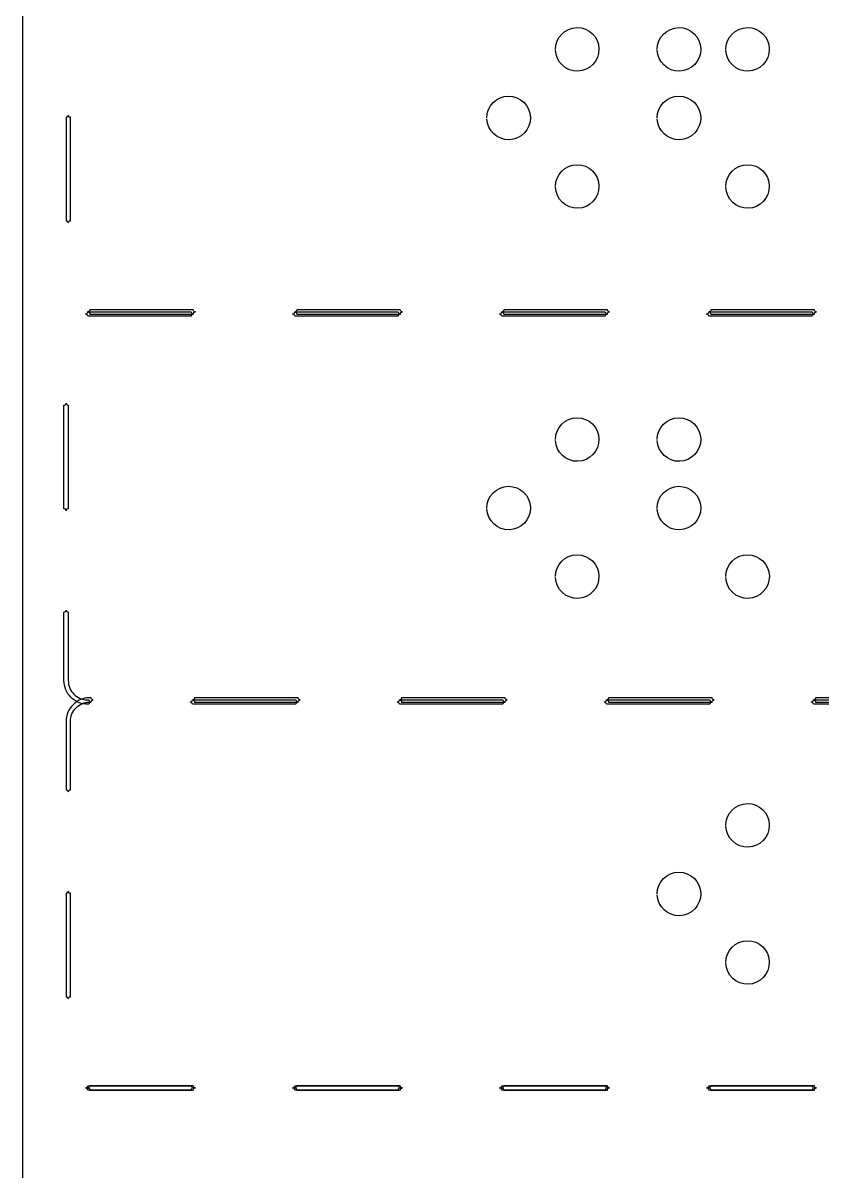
# Model space of a CAD drawing. Extents: x 0 to 120, y 0 to 230.
# Drawn here: x 0.1 to 37.2, y 116.4 to 169.7 of the extents above; entities that cross this region are included whole.
import ezdxf

# ---------------------------------------------------------------- set-up
doc = ezdxf.new("R2010")
doc.units = 0
doc.layers.add('Camada_1', color=7, linetype='CONTINUOUS')

msp = doc.modelspace()

# ---------------------------------------------------------------- linework, layer by layer
at = {"layer": 'Camada_1', "color": 7}
for points in [[(0.1, 1.09983), (0.1, 229.09983)], [(2.099609, 165.326594), (2.099609, 160.527766)], [(2.300781, 160.527766), (2.300781, 165.326594)], [(3.101574, 156.299576), (7.900402, 156.299576)], [(7.900402, 156.098416), (3.101574, 156.098416)], [(7.999999, 156.398846), (3.201171, 156.398846)], [(3.201171, 156.197686), (7.999999, 156.197686)], [(12.701184, 156.299576), (17.500012, 156.299576)], [(17.500012, 156.098416), (12.701184, 156.098416)], [(17.599609, 156.398846), (12.800781, 156.398846)], [(12.800781, 156.197686), (17.599609, 156.197686)], [(22.300793, 156.299576), (27.101574, 156.299576)], [(27.101574, 156.098416), (22.300793, 156.098416)], [(27.201171, 156.398846), (22.40039, 156.398846)], [(22.40039, 156.197686), (27.201171, 156.197686)], [(31.900402, 156.299576), (36.701184, 156.299576)], [(36.701184, 156.098416), (31.900402, 156.098416)], [(36.800781, 156.398846), (31.999999, 156.398846)], [(31.999999, 156.197686), (36.800781, 156.197686)], [(2.000012, 147.170666), (2.000012, 151.969496)], [(2.201184, 151.969496), (2.201184, 147.170666)], [(2.000013, 139.200186), (2.000013, 142.370106)], [(2.101575, 142.469706), (2.101574, 142.469496)], [(2.201184, 142.369896), (2.201184, 139.199976)], [(2.878908, 138.121996), (2.875008, 138.121996), (2.773445, 138.149296), (2.671883, 138.184496), (2.576183, 138.231396), (2.484383, 138.286096), (2.400403, 138.350596), (2.322273, 138.420896), (2.251963, 138.498996), (2.187513, 138.582996), (2.132823, 138.674796), (2.087903, 138.768496), (2.087903, 138.770496)], [(2.271494, 138.848416), (2.308604, 138.770316), (2.353524, 138.696116), (2.406254, 138.625816), (2.462894, 138.561416), (2.527344, 138.504816), (2.597654, 138.452116), (2.671874, 138.407216), (2.750004, 138.370116), (2.832034, 138.340816), (2.923834, 138.317416)], [(2.978505, 138.375376), (2.974605, 138.375376), (2.873042, 138.348076), (2.77148, 138.312876), (2.67578, 138.265976), (2.58398, 138.211276), (2.5, 138.146776), (2.42187, 138.076476), (2.35156, 137.998376), (2.28711, 137.914376), (2.23242, 137.822576), (2.1875, 137.728876), (2.1875, 137.726876)], [(2.371091, 137.648856), (2.408201, 137.726956), (2.453121, 137.801156), (2.505851, 137.871456), (2.562491, 137.935856), (2.626941, 137.992556), (2.697251, 138.045256), (2.771471, 138.090156), (2.849601, 138.127256), (2.931631, 138.156556), (3.023431, 138.179956)], [(7.958996, 138.299576), (12.757824, 138.299576)], [(12.757824, 138.098416), (7.958996, 138.098416)], [(12.857421, 138.398856), (8.058593, 138.398856)], [(8.058593, 138.197686), (12.857421, 138.197686)], [(17.558606, 138.299576), (22.357434, 138.299576)], [(22.357434, 138.098416), (17.558606, 138.098416)], [(22.457031, 138.398856), (17.658203, 138.398856)], [(17.658203, 138.197686), (22.457031, 138.197686)], [(27.158215, 138.299576), (31.958996, 138.299576)], [(31.958996, 138.098416), (27.158215, 138.098416)], [(32.058593, 138.398856), (27.257812, 138.398856)], [(27.257812, 138.197686), (32.058593, 138.197686)], [(36.757824, 138.299576), (41.558606, 138.299576)], [(41.558606, 138.098416), (36.757824, 138.098416)], [(41.658203, 138.398856), (36.857421, 138.398856)], [(36.857421, 138.197686), (41.658203, 138.197686)], [(2.09961, 137.297186), (2.09961, 134.127266)], [(2.300781, 134.127366), (2.300781, 137.297286)], [(2.201172, 134.027666), (2.201171, 134.027766)], [(2.099609, 129.326596), (2.099609, 124.527766)], [(2.300781, 124.527766), (2.300781, 129.326596)], [(3.101574, 120.399176), (7.900402, 120.399176)], [(7.999999, 120.398856), (3.201171, 120.398856)], [(12.701184, 120.399176), (17.500012, 120.399176)], [(17.599609, 120.398856), (12.800781, 120.398856)], [(22.300793, 120.399176), (27.101574, 120.399176)], [(27.201171, 120.398856), (22.40039, 120.398856)], [(31.900402, 120.399176), (36.701184, 120.399176)], [(36.800781, 120.398856), (31.999999, 120.398856)], [(7.900402, 120.198016), (3.101574, 120.198016)], [(3.201171, 120.197686), (7.999999, 120.197686)], [(17.500012, 120.198016), (12.701184, 120.198016)], [(12.800781, 120.197686), (17.599609, 120.197686)], [(27.101574, 120.198016), (22.300793, 120.198016)], [(22.40039, 120.197686), (27.201171, 120.197686)], [(36.701184, 120.198016), (31.900402, 120.198016)], [(31.999999, 120.197686), (36.800781, 120.197686)]]:
    msp.add_lwpolyline(points, dxfattribs=at)
for points in [[(2.201171, 160.426206)], [(2.101574, 152.071056)], [(2.201171, 124.426206)]]:
    msp.add_lwpolyline(points, close=True, dxfattribs=at)
for points in [[(24.794072, 168.47809), (24.794072, 169.032957), (25.240323, 169.484234), (25.794213, 169.489495)], [(25.794213, 169.489495), (26.348103, 169.494756), (26.802816, 169.052037), (26.81332, 168.497269)], [(29.514088, 168.47809), (29.514088, 169.032957), (29.96034, 169.484234), (30.51423, 169.489495)], [(30.51423, 169.489495), (31.06812, 169.494756), (31.522833, 169.052037), (31.533337, 168.497269)], [(32.694073, 168.47809), (32.694073, 169.032957), (33.140325, 169.484234), (33.694215, 169.489495)], [(33.694215, 169.489495), (34.248105, 169.494756), (34.702818, 169.052037), (34.713322, 168.497269)], [(25.832504, 167.467048), (25.278813, 167.451267), (24.815801, 167.88527), (24.794798, 168.439739)], [(26.81332, 168.497269), (26.823823, 167.942501), (26.386195, 167.482829), (25.832504, 167.467048)], [(30.55252, 167.467048), (29.998829, 167.451268), (29.535818, 167.885271), (29.514815, 168.439739)], [(31.533337, 168.497269), (31.54384, 167.942501), (31.106211, 167.482829), (30.55252, 167.467048)], [(33.732505, 167.467048), (33.178814, 167.451268), (32.715803, 167.885271), (32.6948, 168.439739)], [(34.713322, 168.497269), (34.723825, 167.942501), (34.286196, 167.482829), (33.732505, 167.467048)], [(21.614087, 165.298089), (21.614087, 165.852956), (22.060338, 166.304234), (22.614228, 166.309495)], [(22.614228, 166.309495), (23.168118, 166.314756), (23.622832, 165.872036), (23.633335, 165.317268)], [(29.514088, 165.298089), (29.514088, 165.852957), (29.960339, 166.304234), (30.51423, 166.309495)], [(30.51423, 166.309495), (31.06812, 166.314756), (31.522834, 165.872036), (31.533337, 165.317268)], [(2.171193, 165.355188), (2.152112, 165.336474), (2.126333, 165.326176), (2.099609, 165.326594)], [(2.201171, 165.426204), (2.20107, 165.399477), (2.190275, 165.373903), (2.171193, 165.355188)], [(2.300781, 165.326594), (2.245857, 165.326808), (2.201385, 165.37128), (2.201171, 165.426204)], [(22.652519, 164.287048), (22.098828, 164.271267), (21.635816, 164.70527), (21.614813, 165.259738)], [(23.633335, 165.317268), (23.643838, 164.762501), (23.20621, 164.302829), (22.652519, 164.287048)], [(30.55252, 164.287048), (29.99883, 164.271268), (29.535818, 164.70527), (29.514815, 165.259738)], [(31.533337, 165.317268), (31.54384, 164.7625), (31.106211, 164.302829), (30.55252, 164.287048)], [(24.794072, 162.11809), (24.794072, 162.672957), (25.240323, 163.124234), (25.794213, 163.129495)], [(25.794213, 163.129495), (26.348103, 163.134756), (26.802816, 162.692037), (26.81332, 162.13727)], [(32.694073, 162.11809), (32.694073, 162.672957), (33.140325, 163.124234), (33.694215, 163.129495)], [(33.694215, 163.129495), (34.248105, 163.134756), (34.702818, 162.692037), (34.713322, 162.13727)], [(25.832504, 161.10705), (25.278813, 161.091269), (24.815801, 161.525272), (24.794798, 162.07974)], [(26.81332, 162.13727), (26.823823, 161.582503), (26.386195, 161.122831), (25.832504, 161.10705)], [(33.732505, 161.10705), (33.178815, 161.09127), (32.715803, 161.525272), (32.6948, 162.07974)], [(34.713322, 162.13727), (34.723825, 161.582502), (34.286196, 161.122831), (33.732505, 161.10705)], [(2.099609, 160.527766), (2.126673, 160.528192), (2.152754, 160.517629), (2.171894, 160.49849)], [(2.171894, 160.49849), (2.191033, 160.47935), (2.201597, 160.45327), (2.201171, 160.426206)], [(2.201171, 160.426206), (2.200754, 160.452929), (2.211052, 160.478708), (2.229766, 160.497789)], [(2.229766, 160.497789), (2.248481, 160.51687), (2.274055, 160.527665), (2.300781, 160.527766)], [(3.000012, 156.199976), (3.026734, 156.199558), (3.052512, 156.209854), (3.071593, 156.228567)], [(3.072297, 156.1707), (3.053157, 156.189839), (3.027076, 156.200402), (3.000012, 156.199976)], [(3.071593, 156.228567), (3.090674, 156.247279), (3.101471, 156.272851), (3.101574, 156.299576)], [(3.101574, 156.098416), (3.102, 156.12548), (3.091436, 156.15156), (3.072297, 156.1707)], [(3.171894, 156.326562), (3.152754, 156.307423), (3.126673, 156.29686), (3.099609, 156.297286)], [(3.099609, 156.297286), (3.126331, 156.297704), (3.152109, 156.287408), (3.17119, 156.268695)], [(3.17119, 156.268695), (3.190271, 156.249983), (3.201068, 156.224411), (3.201171, 156.197686)], [(3.201171, 156.398846), (3.201597, 156.371782), (3.191033, 156.345702), (3.171894, 156.326562)], [(7.928997, 156.169999), (7.910283, 156.150918), (7.899985, 156.125139), (7.900402, 156.098416)], [(7.900402, 156.299576), (7.900622, 156.244656), (7.945092, 156.20019), (8.000012, 156.199976)], [(8.000012, 156.199976), (7.973286, 156.199875), (7.947712, 156.18908), (7.928997, 156.169999)], [(8.028594, 156.327263), (8.00988, 156.346344), (7.999582, 156.372123), (7.999999, 156.398846)], [(7.999999, 156.197686), (8.000219, 156.252606), (8.044689, 156.297072), (8.099609, 156.297286)], [(8.099609, 156.297286), (8.072883, 156.297387), (8.047309, 156.308182), (8.028594, 156.327263)], [(12.601574, 156.199976), (12.656494, 156.20019), (12.700965, 156.244656), (12.701184, 156.299576)], [(12.672589, 156.169999), (12.653874, 156.18908), (12.6283, 156.199875), (12.601574, 156.199976)], [(12.701184, 156.098416), (12.701601, 156.125139), (12.691303, 156.150918), (12.672589, 156.169999)], [(12.772186, 156.327263), (12.753471, 156.308182), (12.727897, 156.297387), (12.701171, 156.297286)], [(12.701171, 156.297286), (12.756091, 156.297072), (12.800562, 156.252606), (12.800781, 156.197686)], [(12.800781, 156.398846), (12.801198, 156.372123), (12.7909, 156.346344), (12.772186, 156.327263)], [(17.52929, 156.1707), (17.51015, 156.15156), (17.499586, 156.12548), (17.500012, 156.098416)], [(17.500012, 156.299576), (17.500116, 156.272851), (17.510913, 156.247279), (17.529994, 156.228567)], [(17.601574, 156.199976), (17.57451, 156.200402), (17.548429, 156.189839), (17.52929, 156.1707)], [(17.529994, 156.228567), (17.549075, 156.209854), (17.574852, 156.199558), (17.601574, 156.199976)], [(17.628887, 156.326562), (17.609747, 156.345702), (17.599183, 156.371782), (17.599609, 156.398846)], [(17.599609, 156.197686), (17.599713, 156.224411), (17.61051, 156.249983), (17.629591, 156.268695)], [(17.701171, 156.297286), (17.674107, 156.29686), (17.648026, 156.307423), (17.628887, 156.326562)], [(17.629591, 156.268695), (17.648672, 156.287408), (17.674449, 156.297704), (17.701171, 156.297286)], [(22.201183, 156.199976), (22.256103, 156.20019), (22.300574, 156.244656), (22.300793, 156.299576)], [(22.272198, 156.169999), (22.253483, 156.18908), (22.227909, 156.199875), (22.201183, 156.199976)], [(22.300793, 156.098416), (22.30121, 156.125139), (22.290912, 156.150918), (22.272198, 156.169999)], [(22.371795, 156.327263), (22.35308, 156.308182), (22.327506, 156.297387), (22.30078, 156.297286)], [(22.30078, 156.297286), (22.3557, 156.297072), (22.400171, 156.252606), (22.40039, 156.197686)], [(22.40039, 156.398846), (22.400807, 156.372123), (22.390509, 156.346344), (22.371795, 156.327263)], [(27.130169, 156.169999), (27.111455, 156.150918), (27.101157, 156.125139), (27.101574, 156.098416)], [(27.101574, 156.299576), (27.101793, 156.244656), (27.146264, 156.20019), (27.201184, 156.199976)], [(27.201184, 156.199976), (27.174458, 156.199875), (27.148884, 156.18908), (27.130169, 156.169999)], [(27.229766, 156.327263), (27.211052, 156.346344), (27.200754, 156.372123), (27.201171, 156.398846)], [(27.201171, 156.197686), (27.20139, 156.252606), (27.245861, 156.297072), (27.300781, 156.297286)], [(27.300781, 156.297286), (27.274055, 156.297387), (27.248481, 156.308182), (27.229766, 156.327263)], [(31.800792, 156.199976), (31.855712, 156.20019), (31.900183, 156.244656), (31.900402, 156.299576)], [(31.871807, 156.169999), (31.853092, 156.18908), (31.827518, 156.199875), (31.800792, 156.199976)], [(31.900402, 156.098416), (31.900819, 156.125139), (31.890521, 156.150918), (31.871807, 156.169999)], [(31.971404, 156.327263), (31.952689, 156.308182), (31.927115, 156.297387), (31.900389, 156.297286)], [(31.900389, 156.297286), (31.955309, 156.297072), (31.99978, 156.252606), (31.999999, 156.197686)], [(31.999999, 156.398846), (32.000416, 156.372123), (31.990118, 156.346344), (31.971404, 156.327263)], [(36.729779, 156.169999), (36.711065, 156.150918), (36.700767, 156.125139), (36.701184, 156.098416)], [(36.701184, 156.299576), (36.701403, 156.244656), (36.745874, 156.20019), (36.800794, 156.199976)], [(36.800794, 156.199976), (36.774068, 156.199875), (36.748494, 156.18908), (36.729779, 156.169999)], [(36.829376, 156.327263), (36.810662, 156.346344), (36.800364, 156.372123), (36.800781, 156.398846)], [(36.800781, 156.197686), (36.801, 156.252606), (36.845471, 156.297072), (36.900391, 156.297286)], [(36.900391, 156.297286), (36.873665, 156.297387), (36.848091, 156.308182), (36.829376, 156.327263)], [(2.000012, 151.969496), (2.027076, 151.96907), (2.053157, 151.979633), (2.072297, 151.998772)], [(2.072297, 151.998772), (2.091436, 152.017912), (2.102, 152.043992), (2.101574, 152.071056)], [(2.101574, 152.071056), (2.101157, 152.044333), (2.111455, 152.018554), (2.130169, 151.999473)], [(2.130169, 151.999473), (2.148884, 151.980392), (2.174458, 151.969597), (2.201184, 151.969496)], [(24.794072, 150.37855), (24.794075, 150.933415), (25.240325, 151.384689), (25.794213, 151.38995)], [(25.794213, 151.38995), (26.348101, 151.395211), (26.802813, 150.952495), (26.81332, 150.39773)], [(29.514085, 150.37855), (29.514088, 150.933415), (29.960338, 151.384689), (30.514226, 151.38995)], [(30.514226, 151.38995), (31.068114, 151.395211), (31.522826, 150.952495), (31.533333, 150.39773)], [(25.832504, 149.36751), (25.278813, 149.351729), (24.815801, 149.785732), (24.794798, 150.3402)], [(26.81332, 150.39773), (26.823823, 149.842963), (26.386195, 149.383291), (25.832504, 149.36751)], [(30.552517, 149.36751), (29.998826, 149.351729), (29.535814, 149.785732), (29.514811, 150.3402)], [(31.533333, 150.39773), (31.543836, 149.842963), (31.106208, 149.383291), (30.552517, 149.36751)], [(21.614087, 147.19855), (21.61409, 147.753415), (22.06034, 148.204689), (22.614228, 148.20995)], [(22.614228, 148.20995), (23.168116, 148.215211), (23.622828, 147.772495), (23.633335, 147.21773)], [(29.514085, 147.19855), (29.514088, 147.753415), (29.960338, 148.204689), (30.514226, 148.20995)], [(30.514226, 148.20995), (31.068114, 148.215211), (31.522826, 147.772495), (31.533333, 147.21773)], [(2.071593, 147.142075), (2.052512, 147.160788), (2.026734, 147.171084), (2.000012, 147.170666)], [(2.101574, 147.071066), (2.101471, 147.097791), (2.090674, 147.123363), (2.071593, 147.142075)], [(2.201184, 147.170666), (2.146264, 147.170452), (2.101794, 147.125986), (2.101574, 147.071066)], [(22.652519, 146.18751), (22.098828, 146.171729), (21.635816, 146.605732), (21.614813, 147.1602)], [(23.633335, 147.21773), (23.643838, 146.662963), (23.20621, 146.203291), (22.652519, 146.18751)], [(30.552517, 146.18751), (29.998826, 146.171729), (29.535814, 146.605732), (29.514811, 147.1602)], [(31.533333, 147.21773), (31.543836, 146.662963), (31.106208, 146.203291), (30.552517, 146.18751)], [(24.794072, 144.01855), (24.794075, 144.573415), (25.240325, 145.024689), (25.794213, 145.02995)], [(25.794213, 145.02995), (26.348101, 145.035211), (26.802813, 144.592495), (26.81332, 144.03773)], [(32.694085, 144.01855), (32.694088, 144.573415), (33.140338, 145.024689), (33.694226, 145.02995)], [(33.694226, 145.02995), (34.248114, 145.035211), (34.702826, 144.592495), (34.713333, 144.03773)], [(25.832504, 143.00751), (25.278813, 142.991729), (24.815801, 143.425732), (24.794798, 143.9802)], [(26.81332, 144.03773), (26.823823, 143.482963), (26.386195, 143.023291), (25.832504, 143.00751)], [(33.732517, 143.00751), (33.178826, 142.991729), (32.715814, 143.425732), (32.694811, 143.9802)], [(34.713333, 144.03773), (34.723836, 143.482963), (34.286208, 143.023291), (33.732517, 143.00751)], [(2.000013, 142.370106), (2.026735, 142.369688), (2.052513, 142.379984), (2.071594, 142.398697)], [(2.071594, 142.398697), (2.090675, 142.417409), (2.101472, 142.442981), (2.101575, 142.469706)], [(2.101574, 142.469496), (2.101794, 142.414576), (2.146264, 142.37011), (2.201184, 142.369896)], [(2.087903, 138.770496), (2.030533, 138.906206), (1.999883, 139.053466), (2.000013, 139.200186)], [(2.201184, 139.199976), (2.201077, 139.079816), (2.224864, 138.958736), (2.271494, 138.848416)], [(3.160158, 138.098596), (3.069168, 138.096596), (2.974995, 138.101596), (2.878908, 138.121996)], [(2.923834, 138.317416), (2.997194, 138.302216), (3.074821, 138.298316), (3.156256, 138.299816)], [(3.259755, 138.398776), (3.168765, 138.400776), (3.074592, 138.395776), (2.978505, 138.375376)], [(3.023431, 138.179956), (3.096791, 138.195156), (3.174418, 138.199056), (3.255853, 138.197556)], [(3.156256, 138.299816), (3.157513, 138.244875), (3.20287, 138.201243), (3.257818, 138.202116)], [(3.187356, 138.170764), (3.169005, 138.151312), (3.15921, 138.125321), (3.160158, 138.098596)], [(3.257818, 138.202116), (3.231084, 138.201507), (3.205707, 138.190216), (3.187356, 138.170764)], [(3.255853, 138.197556), (3.25711, 138.252497), (3.302467, 138.296129), (3.357415, 138.295256)], [(3.286953, 138.326608), (3.268602, 138.34606), (3.258807, 138.372051), (3.259755, 138.398776)], [(3.357415, 138.295256), (3.330681, 138.295865), (3.305304, 138.307156), (3.286953, 138.326608)], [(7.857434, 138.199976), (7.884156, 138.199558), (7.909934, 138.209854), (7.929015, 138.228567)], [(7.929719, 138.1707), (7.910579, 138.189839), (7.884498, 138.200402), (7.857434, 138.199976)], [(7.929015, 138.228567), (7.948096, 138.247279), (7.958893, 138.272851), (7.958996, 138.299576)], [(7.958996, 138.098416), (7.959422, 138.12548), (7.948858, 138.15156), (7.929719, 138.1707)], [(8.029319, 138.326566), (8.010179, 138.307424), (7.984097, 138.29686), (7.957031, 138.297286)], [(7.957031, 138.297286), (7.983753, 138.297704), (8.009531, 138.287408), (8.028612, 138.268695)], [(8.028612, 138.268695), (8.047693, 138.249983), (8.05849, 138.224411), (8.058593, 138.197686)], [(8.058593, 138.398856), (8.059022, 138.37179), (8.048459, 138.345707), (8.029319, 138.326566)], [(12.786419, 138.169999), (12.767705, 138.150918), (12.757407, 138.125139), (12.757824, 138.098416)], [(12.757824, 138.299576), (12.758043, 138.244656), (12.802514, 138.20019), (12.857434, 138.199976)], [(12.857434, 138.199976), (12.830708, 138.199875), (12.805134, 138.18908), (12.786419, 138.169999)], [(12.886012, 138.327267), (12.867298, 138.34635), (12.857001, 138.372131), (12.857421, 138.398856)], [(12.857421, 138.197686), (12.85764, 138.252606), (12.902111, 138.297072), (12.957031, 138.297286)], [(12.957031, 138.297286), (12.930303, 138.297387), (12.904727, 138.308184), (12.886012, 138.327267)], [(17.458996, 138.199976), (17.513916, 138.20019), (17.558387, 138.244656), (17.558606, 138.299576)], [(17.530011, 138.169999), (17.511296, 138.18908), (17.485722, 138.199875), (17.458996, 138.199976)], [(17.558606, 138.098416), (17.559023, 138.125139), (17.548725, 138.150918), (17.530011, 138.169999)], [(17.629612, 138.327267), (17.610897, 138.308184), (17.585321, 138.297387), (17.558593, 138.297286)], [(17.558593, 138.297286), (17.613513, 138.297072), (17.657984, 138.252606), (17.658203, 138.197686)], [(17.658203, 138.398856), (17.658623, 138.372131), (17.648326, 138.34635), (17.629612, 138.327267)], [(22.386712, 138.1707), (22.367572, 138.15156), (22.357008, 138.12548), (22.357434, 138.098416)], [(22.357434, 138.299576), (22.357538, 138.272851), (22.368335, 138.247279), (22.387416, 138.228567)], [(22.458996, 138.199976), (22.431932, 138.200402), (22.405851, 138.189839), (22.386712, 138.1707)], [(22.387416, 138.228567), (22.406497, 138.209854), (22.432274, 138.199558), (22.458996, 138.199976)], [(22.486305, 138.326566), (22.467165, 138.345707), (22.456603, 138.37179), (22.457031, 138.398856)], [(22.457031, 138.197686), (22.457135, 138.224411), (22.467932, 138.249983), (22.487013, 138.268695)], [(22.558593, 138.297286), (22.531527, 138.29686), (22.505445, 138.307424), (22.486305, 138.326566)], [(22.487013, 138.268695), (22.506094, 138.287408), (22.531871, 138.297704), (22.558593, 138.297286)], [(27.058605, 138.199976), (27.113525, 138.20019), (27.157996, 138.244656), (27.158215, 138.299576)], [(27.12962, 138.169999), (27.110905, 138.18908), (27.085331, 138.199875), (27.058605, 138.199976)], [(27.158215, 138.098416), (27.158632, 138.125139), (27.148334, 138.150918), (27.12962, 138.169999)], [(27.229221, 138.327267), (27.210506, 138.308184), (27.18493, 138.297387), (27.158202, 138.297286)], [(27.158202, 138.297286), (27.213122, 138.297072), (27.257593, 138.252606), (27.257812, 138.197686)], [(27.257812, 138.398856), (27.258232, 138.372131), (27.247935, 138.34635), (27.229221, 138.327267)], [(31.987591, 138.169999), (31.968877, 138.150918), (31.958579, 138.125139), (31.958996, 138.098416)], [(31.958996, 138.299576), (31.959215, 138.244656), (32.003686, 138.20019), (32.058606, 138.199976)], [(32.058606, 138.199976), (32.03188, 138.199875), (32.006306, 138.18908), (31.987591, 138.169999)], [(32.087184, 138.327267), (32.06847, 138.34635), (32.058173, 138.372131), (32.058593, 138.398856)], [(32.058593, 138.197686), (32.058812, 138.252606), (32.103283, 138.297072), (32.158203, 138.297286)], [(32.158203, 138.297286), (32.131475, 138.297387), (32.105899, 138.308184), (32.087184, 138.327267)], [(36.658214, 138.199976), (36.713134, 138.20019), (36.757605, 138.244656), (36.757824, 138.299576)], [(36.729229, 138.169999), (36.710514, 138.18908), (36.68494, 138.199875), (36.658214, 138.199976)], [(36.757824, 138.098416), (36.758241, 138.125139), (36.747943, 138.150918), (36.729229, 138.169999)], [(36.82883, 138.327267), (36.810115, 138.308184), (36.784539, 138.297387), (36.757811, 138.297286)], [(36.757811, 138.297286), (36.812731, 138.297072), (36.857202, 138.252606), (36.857421, 138.197686)], [(36.857421, 138.398856), (36.857841, 138.372131), (36.847544, 138.34635), (36.82883, 138.327267)], [(2.1875, 137.726876), (2.13013, 137.591166), (2.09948, 137.443906), (2.09961, 137.297186)], [(2.300781, 137.297286), (2.300674, 137.417446), (2.324461, 137.538536), (2.371091, 137.648856)], [(2.09961, 134.127266), (2.126332, 134.127684), (2.15211, 134.117388), (2.171191, 134.098675)], [(2.171191, 134.098675), (2.190272, 134.079963), (2.201069, 134.054391), (2.201172, 134.027666)], [(2.201171, 134.027766), (2.201391, 134.082686), (2.245861, 134.127152), (2.300781, 134.127366)], [(32.69407, 132.4783), (32.694073, 133.033165), (33.140323, 133.484439), (33.694211, 133.4897)], [(33.694211, 133.4897), (34.248099, 133.494961), (34.702811, 133.052245), (34.713318, 132.49748)], [(33.732502, 131.46726), (33.178811, 131.451479), (32.715799, 131.885482), (32.694796, 132.43995)], [(34.713318, 132.49748), (34.723821, 131.942713), (34.286193, 131.483041), (33.732502, 131.46726)], [(29.514085, 129.29831), (29.514088, 129.853175), (29.960338, 130.304449), (30.514226, 130.30971)], [(30.514226, 130.30971), (31.068114, 130.314971), (31.522826, 129.872255), (31.533333, 129.31749)], [(2.201171, 129.426196), (2.201068, 129.399471), (2.190271, 129.373899), (2.17119, 129.355187)], [(2.300781, 129.326596), (2.245861, 129.32681), (2.201391, 129.371276), (2.201171, 129.426196)], [(2.17119, 129.355187), (2.152109, 129.336474), (2.126331, 129.326178), (2.099609, 129.326596)], [(30.552517, 128.28726), (29.998822, 128.271479), (29.535809, 128.705488), (29.514811, 129.25996)], [(31.533333, 129.31749), (31.543841, 128.762719), (31.106211, 128.303041), (30.552517, 128.28726)], [(32.69407, 126.1183), (32.694073, 126.673165), (33.140323, 127.124439), (33.694211, 127.1297)], [(33.694211, 127.1297), (34.248099, 127.134961), (34.702811, 126.692245), (34.713318, 126.13748)], [(33.732502, 125.10726), (33.178811, 125.091479), (32.715799, 125.525482), (32.694796, 126.07995)], [(34.713318, 126.13748), (34.723821, 125.582713), (34.286193, 125.123041), (33.732502, 125.10726)], [(2.099609, 124.527766), (2.126673, 124.528192), (2.152754, 124.517629), (2.171894, 124.49849)], [(2.171894, 124.49849), (2.191033, 124.47935), (2.201597, 124.45327), (2.201171, 124.426206)], [(2.201171, 124.426206), (2.200754, 124.452929), (2.211052, 124.478708), (2.229766, 124.497789)], [(2.229766, 124.497789), (2.248481, 124.51687), (2.274055, 124.527665), (2.300781, 124.527766)], [(3.071593, 120.328167), (3.090674, 120.346879), (3.101471, 120.372451), (3.101574, 120.399176)], [(3.201171, 120.398856), (3.2016, 120.37179), (3.191037, 120.345707), (3.171897, 120.326566)], [(7.900402, 120.399176), (7.900622, 120.344256), (7.945092, 120.29979), (8.000012, 120.299576)], [(8.028591, 120.327267), (8.009876, 120.34635), (7.99958, 120.372131), (7.999999, 120.398856)], [(12.601574, 120.299576), (12.656494, 120.29979), (12.700965, 120.344256), (12.701184, 120.399176)], [(12.800781, 120.398856), (12.801201, 120.372131), (12.790904, 120.34635), (12.77219, 120.327267)], [(17.500012, 120.399176), (17.500116, 120.372451), (17.510913, 120.346879), (17.529994, 120.328167)], [(17.628883, 120.326566), (17.609743, 120.345707), (17.599181, 120.37179), (17.599609, 120.398856)], [(22.201183, 120.299576), (22.256103, 120.29979), (22.300574, 120.344256), (22.300793, 120.399176)], [(22.40039, 120.398856), (22.40081, 120.372131), (22.390513, 120.34635), (22.371799, 120.327267)], [(27.101574, 120.399176), (27.101793, 120.344256), (27.146264, 120.29979), (27.201184, 120.299576)], [(27.229762, 120.327267), (27.211048, 120.34635), (27.200751, 120.372131), (27.201171, 120.398856)], [(31.800792, 120.299576), (31.855712, 120.29979), (31.900183, 120.344256), (31.900402, 120.399176)], [(31.999999, 120.398856), (32.000419, 120.372131), (31.990122, 120.34635), (31.971408, 120.327267)], [(36.701184, 120.399176), (36.701403, 120.344256), (36.745874, 120.29979), (36.800794, 120.299576)], [(36.829372, 120.327267), (36.810658, 120.34635), (36.800361, 120.372131), (36.800781, 120.398856)], [(3.000012, 120.299576), (3.026734, 120.299158), (3.052512, 120.309454), (3.071593, 120.328167)], [(3.072297, 120.2703), (3.053157, 120.289439), (3.027076, 120.300002), (3.000012, 120.299576)], [(3.101574, 120.198016), (3.102, 120.22508), (3.091436, 120.25116), (3.072297, 120.2703)], [(3.171897, 120.326566), (3.152757, 120.307424), (3.126675, 120.29686), (3.099609, 120.297286)], [(3.099609, 120.297286), (3.126331, 120.297704), (3.152109, 120.287408), (3.17119, 120.268695)], [(3.17119, 120.268695), (3.190271, 120.249983), (3.201068, 120.224411), (3.201171, 120.197686)], [(7.928997, 120.269599), (7.910283, 120.250518), (7.899985, 120.224739), (7.900402, 120.198016)], [(8.000012, 120.299576), (7.973286, 120.299475), (7.947712, 120.28868), (7.928997, 120.269599)], [(7.999999, 120.197686), (8.000219, 120.252606), (8.044689, 120.297072), (8.099609, 120.297286)], [(8.099609, 120.297286), (8.072881, 120.297387), (8.047306, 120.308184), (8.028591, 120.327267)], [(12.672589, 120.269599), (12.653874, 120.28868), (12.6283, 120.299475), (12.601574, 120.299576)], [(12.701184, 120.198016), (12.701601, 120.224739), (12.691303, 120.250518), (12.672589, 120.269599)], [(12.77219, 120.327267), (12.753475, 120.308184), (12.727899, 120.297387), (12.701171, 120.297286)], [(12.701171, 120.297286), (12.756091, 120.297072), (12.800562, 120.252606), (12.800781, 120.197686)], [(17.52929, 120.2703), (17.51015, 120.25116), (17.499586, 120.22508), (17.500012, 120.198016)], [(17.601574, 120.299576), (17.57451, 120.300002), (17.548429, 120.289439), (17.52929, 120.2703)], [(17.529994, 120.328167), (17.549075, 120.309454), (17.574852, 120.299158), (17.601574, 120.299576)], [(17.599609, 120.197686), (17.599713, 120.224411), (17.61051, 120.249983), (17.629591, 120.268695)], [(17.701171, 120.297286), (17.674105, 120.29686), (17.648023, 120.307424), (17.628883, 120.326566)], [(17.629591, 120.268695), (17.648672, 120.287408), (17.674449, 120.297704), (17.701171, 120.297286)], [(22.272198, 120.269599), (22.253483, 120.28868), (22.227909, 120.299475), (22.201183, 120.299576)], [(22.300793, 120.198016), (22.30121, 120.224739), (22.290912, 120.250518), (22.272198, 120.269599)], [(22.371799, 120.327267), (22.353084, 120.308184), (22.327508, 120.297387), (22.30078, 120.297286)], [(22.30078, 120.297286), (22.3557, 120.297072), (22.400171, 120.252606), (22.40039, 120.197686)], [(27.130169, 120.269599), (27.111455, 120.250518), (27.101157, 120.224739), (27.101574, 120.198016)], [(27.201184, 120.299576), (27.174458, 120.299475), (27.148884, 120.28868), (27.130169, 120.269599)], [(27.201171, 120.197686), (27.20139, 120.252606), (27.245861, 120.297072), (27.300781, 120.297286)], [(27.300781, 120.297286), (27.274053, 120.297387), (27.248477, 120.308184), (27.229762, 120.327267)], [(31.871807, 120.269599), (31.853092, 120.28868), (31.827518, 120.299475), (31.800792, 120.299576)], [(31.900402, 120.198016), (31.900819, 120.224739), (31.890521, 120.250518), (31.871807, 120.269599)], [(31.971408, 120.327267), (31.952693, 120.308184), (31.927117, 120.297387), (31.900389, 120.297286)], [(31.900389, 120.297286), (31.955309, 120.297072), (31.99978, 120.252606), (31.999999, 120.197686)], [(36.729779, 120.269599), (36.711065, 120.250518), (36.700767, 120.224739), (36.701184, 120.198016)], [(36.800794, 120.299576), (36.774068, 120.299475), (36.748494, 120.28868), (36.729779, 120.269599)], [(36.800781, 120.197686), (36.801, 120.252606), (36.845471, 120.297072), (36.900391, 120.297286)], [(36.900391, 120.297286), (36.873663, 120.297387), (36.848087, 120.308184), (36.829372, 120.327267)]]:
    msp.add_open_spline(points, degree=3, dxfattribs=at)

doc.saveas('drawing.dxf')
